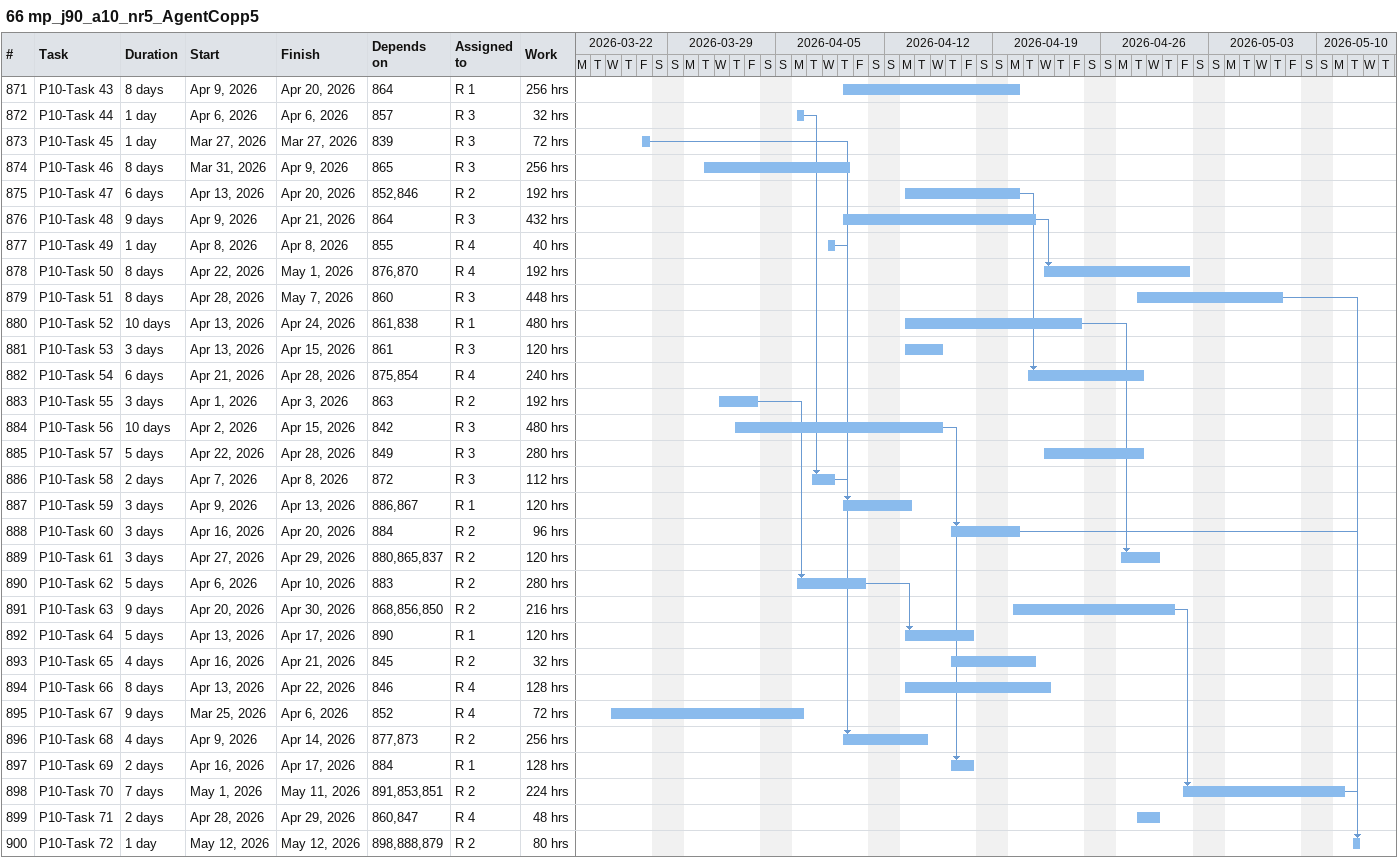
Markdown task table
66 mp_j90_a10_nr5_AgentCopp5

| ID | Task | Duration | Start | Finish | Predecessors | Resources | Work (h) |
|---|---|---|---|---|---|---|---|
| 871 | P10-Task 43 | 8d | 2026-04-09 | 2026-04-20 | 864 | R 1 | 256 |
| 872 | P10-Task 44 | 1d | 2026-04-06 | 2026-04-06 | 857 | R 3 | 32 |
| 873 | P10-Task 45 | 1d | 2026-03-27 | 2026-03-27 | 839 | R 3 | 72 |
| 874 | P10-Task 46 | 8d | 2026-03-31 | 2026-04-09 | 865 | R 3 | 256 |
| 875 | P10-Task 47 | 6d | 2026-04-13 | 2026-04-20 | 852, 846 | R 2 | 192 |
| 876 | P10-Task 48 | 9d | 2026-04-09 | 2026-04-21 | 864 | R 3 | 432 |
| 877 | P10-Task 49 | 1d | 2026-04-08 | 2026-04-08 | 855 | R 4 | 40 |
| 878 | P10-Task 50 | 8d | 2026-04-22 | 2026-05-01 | 876, 870 | R 4 | 192 |
| 879 | P10-Task 51 | 8d | 2026-04-28 | 2026-05-07 | 860 | R 3 | 448 |
| 880 | P10-Task 52 | 10d | 2026-04-13 | 2026-04-24 | 861, 838 | R 1 | 480 |
| 881 | P10-Task 53 | 3d | 2026-04-13 | 2026-04-15 | 861 | R 3 | 120 |
| 882 | P10-Task 54 | 6d | 2026-04-21 | 2026-04-28 | 875, 854 | R 4 | 240 |
| 883 | P10-Task 55 | 3d | 2026-04-01 | 2026-04-03 | 863 | R 2 | 192 |
| 884 | P10-Task 56 | 10d | 2026-04-02 | 2026-04-15 | 842 | R 3 | 480 |
| 885 | P10-Task 57 | 5d | 2026-04-22 | 2026-04-28 | 849 | R 3 | 280 |
| 886 | P10-Task 58 | 2d | 2026-04-07 | 2026-04-08 | 872 | R 3 | 112 |
| 887 | P10-Task 59 | 3d | 2026-04-09 | 2026-04-13 | 886, 867 | R 1 | 120 |
| 888 | P10-Task 60 | 3d | 2026-04-16 | 2026-04-20 | 884 | R 2 | 96 |
| 889 | P10-Task 61 | 3d | 2026-04-27 | 2026-04-29 | 880, 865, 837 | R 2 | 120 |
| 890 | P10-Task 62 | 5d | 2026-04-06 | 2026-04-10 | 883 | R 2 | 280 |
| 891 | P10-Task 63 | 9d | 2026-04-20 | 2026-04-30 | 868, 856, 850 | R 2 | 216 |
| 892 | P10-Task 64 | 5d | 2026-04-13 | 2026-04-17 | 890 | R 1 | 120 |
| 893 | P10-Task 65 | 4d | 2026-04-16 | 2026-04-21 | 845 | R 2 | 32 |
| 894 | P10-Task 66 | 8d | 2026-04-13 | 2026-04-22 | 846 | R 4 | 128 |
| 895 | P10-Task 67 | 9d | 2026-03-25 | 2026-04-06 | 852 | R 4 | 72 |
| 896 | P10-Task 68 | 4d | 2026-04-09 | 2026-04-14 | 877, 873 | R 2 | 256 |
| 897 | P10-Task 69 | 2d | 2026-04-16 | 2026-04-17 | 884 | R 1 | 128 |
| 898 | P10-Task 70 | 7d | 2026-05-01 | 2026-05-11 | 891, 853, 851 | R 2 | 224 |
| 899 | P10-Task 71 | 2d | 2026-04-28 | 2026-04-29 | 860, 847 | R 4 | 48 |
| 900 | P10-Task 72 | 1d | 2026-05-12 | 2026-05-12 | 898, 888, 879 | R 2 | 80 |
